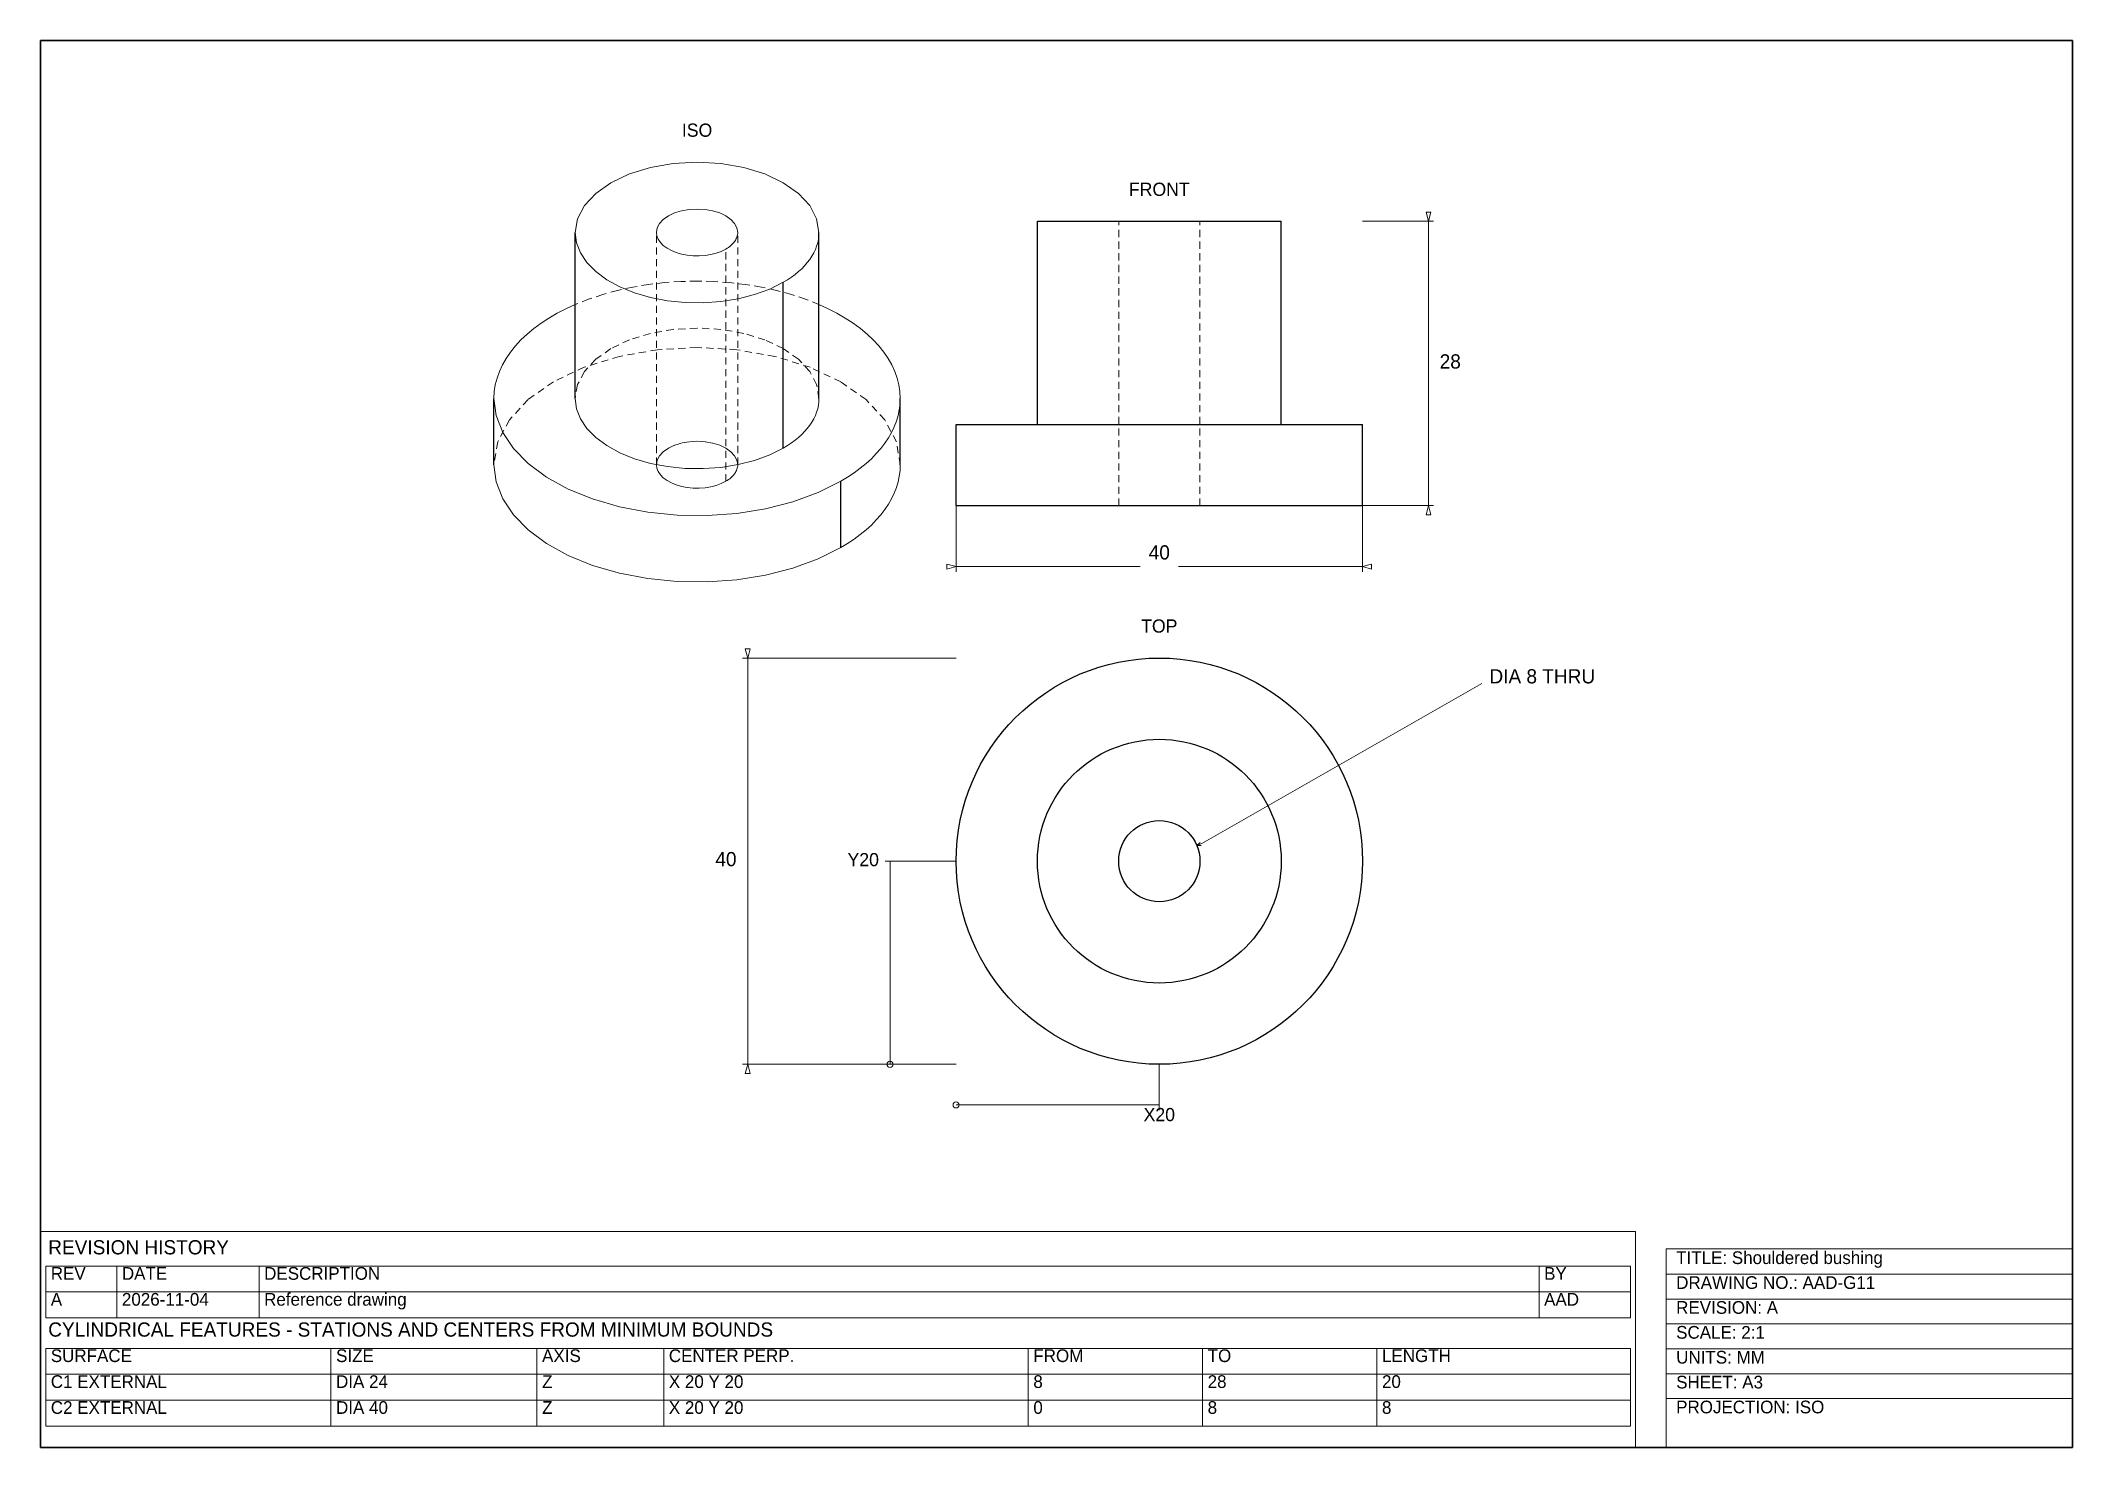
# Model space of a CAD drawing. Header units: millimetres. Extents: x 10 to 410, y 10 to 287.
import ezdxf
from ezdxf.enums import TextEntityAlignment as Align

# ---------------------------------------------------------------- set-up
doc = ezdxf.new("R2010")
doc.units = ezdxf.units.MM
doc.linetypes.add('HIDDEN', pattern=[2.3, 1.4, -0.9])
for name, color, linetype, lineweight in [('ANNOTATION', 7, 'Continuous', 18), ('BORDER', 7, 'Continuous', 18), ('DIMENSIONS', 7, 'Continuous', 18), ('HIDDEN', 8, 'Continuous', 18), ('SCHEDULE', 7, 'Continuous', 18), ('TITLE', 7, 'Continuous', 18), ('VISIBLE', 7, 'Continuous', 18)]:
    doc.layers.add(name, color=color, linetype=linetype, lineweight=lineweight)

msp = doc.modelspace()

# ---------------------------------------------------------------- linework, layer by layer
at = {"layer": 'BORDER', "lineweight": 30}
for p, q in [((410, 287), (10, 287)), ((10, 287), (10, 10)), ((410, 10), (410, 287)), ((10, 10), (410, 10))]:
    msp.add_line(p, q, dxfattribs=at)
at = {"layer": 'DIMENSIONS', "lineweight": 18}
for p, q in [((283.24, 251.43), (282.76, 253.23)), ((283.24, 251.43), (283.72, 253.23)), ((283.24, 195.43), (283.24, 251.43)), ((283.24, 195.43), (282.76, 193.63)), ((283.24, 195.43), (283.72, 193.63)), ((190.24, 183.43), (188.44, 183.91)), ((190.24, 183.43), (188.44, 182.95)), ((190.24, 183.43), (226.49, 183.43)), ((234, 183.43), (270.24, 183.43)), ((270.24, 183.43), (272.04, 183.91)), ((270.24, 183.43), (272.04, 182.95)), ((149.2, 165.43), (148.72, 167.23)), ((149.2, 165.43), (149.68, 167.23)), ((149.2, 85.43), (149.2, 165.43)), ((176.24, 125.43), (178.24, 125.43)), ((177.24, 85.43), (177.24, 125.43)), ((149.2, 85.43), (148.72, 83.63)), ((149.2, 85.43), (149.68, 83.63)), ((190.24, 77.43), (230.24, 77.43)), ((230.24, 76.43), (230.24, 78.43))]:
    msp.add_line(p, q, dxfattribs=at)
at = {"layer": 'DIMENSIONS', "lineweight": 13}
for p, q in [((283.72, 253.23), (282.76, 253.23)), ((270.24, 251.43), (284.24, 251.43)), ((190.24, 195.43), (190.24, 182.43)), ((270.24, 195.43), (270.24, 182.43)), ((270.24, 195.43), (284.24, 195.43)), ((282.76, 193.63), (283.72, 193.63)), ((188.44, 183.91), (188.44, 182.95)), ((272.04, 182.95), (272.04, 183.91)), ((190.24, 165.43), (148.2, 165.43)), ((149.68, 167.23), (148.72, 167.23)), ((238.58, 128.88), (293.74, 160.43)), ((237.63, 128.49), (238.27, 129.1)), ((237.63, 128.49), (238.58, 128.88)), ((237.63, 128.49), (238.51, 128.51)), ((190.24, 125.43), (176.24, 125.43)), ((190.24, 85.43), (148.2, 85.43)), ((230.24, 85.43), (230.24, 76.43)), ((148.72, 83.63), (149.68, 83.63))]:
    msp.add_line(p, q, dxfattribs=at)
at = {"layer": 'DIMENSIONS', "lineweight": 18}
for centre in [(177.24, 85.43), (190.24, 77.43)]:
    msp.add_circle(centre, 0.6, dxfattribs=at)
at = {"layer": 'HIDDEN', "linetype": 'HIDDEN', "lineweight": 18}
for p, q in [((131.24, 203.49), (131.24, 249.22)), ((147.24, 203.49), (147.24, 249.22)), ((222.24, 195.43), (222.24, 251.43)), ((238.24, 251.43), (222.24, 251.43)), ((238.24, 195.43), (238.24, 251.43)), ((144.9, 200.23), (144.9, 245.95)), ((254.24, 211.43), (206.24, 211.43)), ((238.24, 195.43), (222.24, 195.43))]:
    msp.add_line(p, q, dxfattribs=at)
at = {"layer": 'HIDDEN', "linetype": 'HIDDEN', "lineweight": 15}
for points in [[(163.24, 235.03), (160.59, 236.09), (157.81, 237.01), (154.9, 237.81), (151.89, 238.47), (148.8, 238.98), (145.65, 239.35), (142.46, 239.58), (139.24, 239.65), (136.03, 239.58), (132.84, 239.35), (129.68, 238.98), (126.59, 238.47), (123.59, 237.81), (120.68, 237.01), (117.89, 236.09), (115.24, 235.03)], [(163.24, 216.56), (162.78, 219.26), (161.42, 221.86), (159.2, 224.26), (156.21, 226.35), (152.58, 228.08), (148.43, 229.36), (143.93, 230.15), (139.24, 230.41), (134.56, 230.15), (130.06, 229.36), (125.91, 228.08), (122.27, 226.35), (119.29, 224.26), (117.07, 221.86), (115.7, 219.26), (115.24, 216.56)], [(179.24, 203.49), (178.47, 208), (176.2, 212.33), (172.5, 216.32), (167.53, 219.82), (161.47, 222.69), (154.55, 224.83), (147.05, 226.14), (139.24, 226.59), (131.44, 226.14), (123.94, 224.83), (117.02, 222.69), (110.96, 219.82), (105.98, 216.32), (102.29, 212.33), (100.01, 208), (99.24, 203.49)], [(147.24, 203.49), (147.09, 204.39), (146.63, 205.26), (145.9, 206.06), (144.9, 206.76), (143.69, 207.33), (142.3, 207.76), (140.8, 208.02), (139.24, 208.11), (137.68, 208.02), (136.18, 207.76), (134.8, 207.33), (133.59, 206.76), (132.59, 206.06), (131.85, 205.26), (131.4, 204.39), (131.24, 203.49)], [(131.24, 203.49), (131.33, 202.82), (131.59, 202.15), (132.01, 201.52), (132.59, 200.93), (133.32, 200.39), (134.17, 199.92), (135.13, 199.53), (136.18, 199.23), (137.3, 199.01), (138.46, 198.9), (139.64, 198.88), (140.8, 198.96), (141.94, 199.14), (143.01, 199.42), (144.01, 199.78), (144.9, 200.23)], [(144.9, 200.23), (145.17, 200.39), (145.43, 200.56), (145.67, 200.74), (145.9, 200.93), (146.11, 201.12), (146.3, 201.32), (146.48, 201.52), (146.63, 201.73), (146.78, 201.94), (146.9, 202.15), (147, 202.37), (147.09, 202.59), (147.16, 202.82), (147.2, 203.04), (147.23, 203.27), (147.24, 203.49)]]:
    msp.add_lwpolyline(points, dxfattribs=at)
at = {"layer": 'SCHEDULE', "lineweight": 18}
for p, q in [((324, 52.5), (10, 52.5)), ((10, 52.5), (10, 10)), ((324, 10), (324, 52.5)), ((10, 10), (324, 10))]:
    msp.add_line(p, q, dxfattribs=at)
at = {"layer": 'SCHEDULE', "lineweight": 13}
for p, q in [((11, 45.7), (323, 45.7)), ((11, 45.7), (11, 35.5)), ((25, 45.7), (25, 35.5)), ((53, 45.7), (53, 35.5)), ((305, 45.7), (305, 35.5)), ((323, 45.7), (323, 35.5)), ((11, 40.6), (323, 40.6)), ((11, 35.5), (323, 35.5)), ((11, 29.5), (323, 29.5)), ((11, 29.5), (11, 14.2)), ((67.16, 29.5), (67.16, 14.2)), ((107.72, 29.5), (107.72, 14.2)), ((132.68, 29.5), (132.68, 14.2)), ((204.44, 29.5), (204.44, 14.2)), ((238.76, 29.5), (238.76, 14.2)), ((273.08, 29.5), (273.08, 14.2)), ((323, 29.5), (323, 14.2)), ((11, 24.4), (323, 24.4)), ((11, 19.3), (323, 19.3)), ((11, 14.2), (323, 14.2))]:
    msp.add_line(p, q, dxfattribs=at)
at = {"layer": 'TITLE', "lineweight": 18}
for p, q in [((410, 49.1), (330, 49.1)), ((330, 49.1), (330, 10)), ((410, 10), (410, 49.1)), ((330, 10), (410, 10))]:
    msp.add_line(p, q, dxfattribs=at)
at = {"layer": 'TITLE', "lineweight": 13}
for p, q in [((330, 44.1), (410, 44.1)), ((330, 39.2), (410, 39.2)), ((330, 34.3), (410, 34.3)), ((330, 29.4), (410, 29.4)), ((330, 24.5), (410, 24.5)), ((330, 19.6), (410, 19.6))]:
    msp.add_line(p, q, dxfattribs=at)
at = {"layer": 'VISIBLE', "lineweight": 25}
for p, q in [((115.24, 216.56), (115.24, 249.22)), ((163.24, 216.56), (163.24, 249.22)), ((206.24, 211.43), (206.24, 251.43)), ((206.24, 251.43), (254.24, 251.43)), ((254.24, 211.43), (254.24, 251.43)), ((156.21, 206.76), (156.21, 239.42)), ((99.24, 203.49), (99.24, 216.56)), ((179.24, 203.49), (179.24, 216.56)), ((190.24, 195.43), (190.24, 211.43)), ((190.24, 211.43), (270.24, 211.43)), ((270.24, 195.43), (270.24, 211.43)), ((167.53, 187.16), (167.53, 200.23)), ((190.24, 195.43), (270.24, 195.43))]:
    msp.add_line(p, q, dxfattribs=at)
at = {"layer": 'VISIBLE', "lineweight": 18}
for points in [[(163.24, 249.22), (162.78, 251.92), (161.42, 254.52), (159.2, 256.92), (156.21, 259.01), (152.58, 260.74), (148.43, 262.02), (143.93, 262.81), (139.24, 263.07), (134.56, 262.81), (130.06, 262.02), (125.91, 260.74), (122.27, 259.01), (119.29, 256.92), (117.07, 254.52), (115.7, 251.92), (115.24, 249.22)], [(147.24, 249.22), (147.09, 250.12), (146.63, 250.98), (145.9, 251.78), (144.9, 252.48), (143.69, 253.06), (142.3, 253.48), (140.8, 253.75), (139.24, 253.84), (137.68, 253.75), (136.18, 253.48), (134.8, 253.06), (133.59, 252.48), (132.59, 251.78), (131.85, 250.98), (131.4, 250.12), (131.24, 249.22)], [(115.24, 249.22), (115.5, 247.18), (116.28, 245.19), (117.55, 243.29), (119.29, 241.52), (121.46, 239.91), (124.02, 238.51), (126.91, 237.33), (130.06, 236.42), (133.41, 235.78), (136.89, 235.43), (140.42, 235.38), (143.93, 235.63), (147.33, 236.17), (150.56, 237), (153.54, 238.09), (156.21, 239.42)], [(131.24, 249.22), (131.33, 248.54), (131.59, 247.88), (132.01, 247.24), (132.59, 246.65), (133.32, 246.11), (134.17, 245.65), (135.13, 245.26), (136.18, 244.95), (137.3, 244.74), (138.46, 244.62), (139.64, 244.6), (140.8, 244.69), (141.94, 244.87), (143.01, 245.14), (144.01, 245.51), (144.9, 245.95)], [(144.9, 245.95), (145.17, 246.11), (145.43, 246.29), (145.67, 246.47), (145.9, 246.65), (146.11, 246.84), (146.3, 247.04), (146.48, 247.24), (146.63, 247.45), (146.78, 247.66), (146.9, 247.88), (147, 248.09), (147.09, 248.32), (147.16, 248.54), (147.2, 248.76), (147.23, 248.99), (147.24, 249.22)], [(156.21, 239.42), (157.03, 239.91), (157.8, 240.43), (158.52, 240.96), (159.2, 241.52), (159.83, 242.09), (160.41, 242.68), (160.94, 243.29), (161.42, 243.91), (161.84, 244.55), (162.21, 245.19), (162.52, 245.85), (162.78, 246.51), (162.98, 247.18), (163.13, 247.86), (163.21, 248.54), (163.24, 249.22)], [(115.24, 235.03), (113.43, 234.2), (111.7, 233.31), (110.07, 232.36), (108.53, 231.35), (107.1, 230.3), (105.78, 229.2), (104.56, 228.06), (103.47, 226.88), (102.49, 225.67), (101.64, 224.43), (100.91, 223.16), (100.31, 221.86), (99.85, 220.55), (99.51, 219.23), (99.31, 217.89), (99.24, 216.56)], [(179.24, 216.56), (179.18, 217.89), (178.98, 219.23), (178.64, 220.55), (178.17, 221.86), (177.58, 223.16), (176.85, 224.43), (176, 225.67), (175.02, 226.88), (173.92, 228.06), (172.71, 229.2), (171.39, 230.3), (169.95, 231.35), (168.42, 232.36), (166.78, 233.31), (165.06, 234.2), (163.24, 235.03)], [(99.24, 216.56), (99.68, 213.17), (100.97, 209.85), (103.08, 206.68), (105.98, 203.73), (109.61, 201.05), (113.87, 198.71), (118.68, 196.75), (123.94, 195.22), (129.52, 194.16), (135.32, 193.57), (141.21, 193.49), (147.05, 193.91), (152.72, 194.81), (158.1, 196.19), (163.07, 198.01), (167.53, 200.23)], [(115.24, 216.56), (115.5, 214.52), (116.28, 212.53), (117.55, 210.63), (119.29, 208.86), (121.46, 207.25), (124.02, 205.85), (126.91, 204.67), (130.06, 203.76), (133.41, 203.12), (136.89, 202.77), (140.42, 202.72), (143.93, 202.97), (147.33, 203.51), (150.56, 204.34), (153.54, 205.43), (156.21, 206.76)], [(156.21, 206.76), (157.03, 207.25), (157.8, 207.77), (158.52, 208.3), (159.2, 208.86), (159.83, 209.43), (160.41, 210.03), (160.94, 210.63), (161.42, 211.25), (161.84, 211.89), (162.21, 212.53), (162.52, 213.19), (162.78, 213.85), (162.98, 214.52), (163.13, 215.2), (163.21, 215.88), (163.24, 216.56)], [(167.53, 200.23), (168.88, 201.05), (170.16, 201.91), (171.37, 202.8), (172.5, 203.73), (173.55, 204.68), (174.52, 205.67), (175.4, 206.68), (176.2, 207.72), (176.91, 208.78), (177.52, 209.85), (178.04, 210.95), (178.47, 212.05), (178.81, 213.17), (179.05, 214.29), (179.2, 215.42), (179.24, 216.56)], [(99.24, 203.49), (99.68, 200.1), (100.97, 196.79), (103.08, 193.62), (105.98, 190.66), (109.61, 187.98), (113.87, 185.64), (118.68, 183.68), (123.94, 182.16), (129.52, 181.09), (135.32, 180.51), (141.21, 180.43), (147.05, 180.84), (152.72, 181.75), (158.1, 183.13), (163.07, 184.94), (167.53, 187.16)], [(167.53, 187.16), (168.88, 187.98), (170.16, 188.84), (171.37, 189.74), (172.5, 190.66), (173.55, 191.62), (174.52, 192.61), (175.4, 193.62), (176.2, 194.66), (176.91, 195.71), (177.52, 196.79), (178.04, 197.88), (178.47, 198.99), (178.81, 200.1), (179.05, 201.23), (179.2, 202.36), (179.24, 203.49)]]:
    msp.add_lwpolyline(points, dxfattribs=at)
at = {"layer": 'VISIBLE', "lineweight": 25}
for radius in [40, 24, 8]:
    msp.add_circle((230.24, 125.43), radius, dxfattribs=at)

# ---------------------------------------------------------------- texts
at = {"layer": 'ANNOTATION', "lineweight": 18}
for s, p in [('ISO', (139.24, 268.07)), ('FRONT', (230.24, 256.43)), ('TOP', (230.24, 170.43))]:
    msp.add_text(s, height=2.6, dxfattribs=at).set_placement(p, align=Align.CENTER)
at = {"layer": 'DIMENSIONS', "lineweight": 18}
for s, p in [('28', (285.44, 222.43)), ('DIA 8 THRU', (295.24, 160.43))]:
    msp.add_text(s, height=2.8, dxfattribs=at).set_placement(p)
for s, height, p in [('40', 2.8, (230.24, 184.83)), ('X20', 2.6, (230.24, 74.23))]:
    msp.add_text(s, height=height, dxfattribs=at).set_placement(p, align=Align.CENTER)
for s, height, p in [('40', 2.8, (147, 124.43)), ('Y20', 2.6, (175.04, 124.43))]:
    msp.add_text(s, height=height, dxfattribs=at).set_placement(p, align=Align.RIGHT)
at = {"layer": 'SCHEDULE', "lineweight": 18}
for s, height, p in [('REVISION HISTORY', 2.8, (11.5, 48)), ('REV', 2.5, (12, 43)), ('DATE', 2.5, (26, 43)), ('DESCRIPTION', 2.5, (54, 43)), ('BY', 2.5, (306, 43)), ('A', 2.5, (12, 37.9)), ('2026-11-04', 2.5, (26, 37.9)), ('Reference drawing', 2.5, (54, 37.9)), ('AAD', 2.5, (306, 37.9)), ('CYLINDRICAL FEATURES - STATIONS AND CENTERS FROM MINIMUM BOUNDS', 2.8, (11.5, 31.8)), ('SURFACE', 2.5, (12, 26.8)), ('SIZE', 2.5, (68.16, 26.8)), ('AXIS', 2.5, (108.72, 26.8)), ('CENTER PERP.', 2.5, (133.68, 26.8)), ('FROM', 2.5, (205.44, 26.8)), ('TO', 2.5, (239.76, 26.8)), ('LENGTH', 2.5, (274.08, 26.8)), ('C1 EXTERNAL', 2.5, (12, 21.7)), ('DIA 24', 2.5, (68.16, 21.7)), ('Z', 2.5, (108.72, 21.7)), ('X 20 Y 20', 2.5, (133.68, 21.7)), ('8', 2.5, (205.44, 21.7)), ('28', 2.5, (239.76, 21.7)), ('20', 2.5, (274.08, 21.7)), ('C2 EXTERNAL', 2.5, (12, 16.6)), ('DIA 40', 2.5, (68.16, 16.6)), ('Z', 2.5, (108.72, 16.6)), ('X 20 Y 20', 2.5, (133.68, 16.6)), ('0', 2.5, (205.44, 16.6)), ('8', 2.5, (239.76, 16.6)), ('8', 2.5, (274.08, 16.6))]:
    msp.add_text(s, height=height, dxfattribs=at).set_placement(p)
at = {"layer": 'TITLE', "lineweight": 18}
for s, p in [('TITLE: Shouldered bushing', (332, 46.1)), ('DRAWING NO.: AAD-G11', (332, 41.2)), ('REVISION: A', (332, 36.3)), ('SCALE: 2:1', (332, 31.4)), ('UNITS: MM', (332, 26.5)), ('SHEET: A3', (332, 21.6)), ('PROJECTION: ISO', (332, 16.7))]:
    msp.add_text(s, height=2.5, dxfattribs=at).set_placement(p)

doc.saveas('drawing.dxf')
